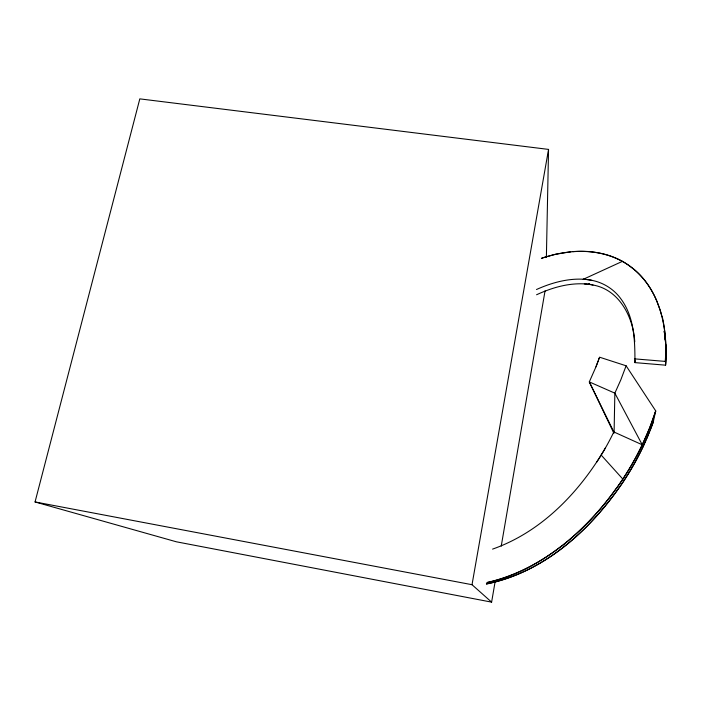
<?xml version="1.0" encoding="UTF-8"?>
<svg xmlns="http://www.w3.org/2000/svg" width="701" height="701" viewBox="0 0 701 701"><rect width="100%" height="100%" fill="white"/><g stroke="black" fill="none" stroke-linecap="round" stroke-linejoin="round"><path stroke-width="1.05" d="M546.386 257.153L548.55 149.409L139.814 98.867L35.05 501.951L176.354 541.794L491.611 602.133L495.125 581.664M614.085 432.841L614.856 393.156L620.788 379.924L626.107 365.791L599.504 357.177L599.083 358.404M536.484 289.522C551.065 282.915 567.381 278.341 583.346 279.235A58.472 55.256 -16.8 0 1 591.986 280.365C603.649 282.652 614.313 289.487 621.156 299.231C634.466 317.457 634.966 341.036 634.94 362.619L665.556 365.177L665.819 352.401M635.071 360.516L634.94 362.619M501.233 546.123L545.054 290.845M491.611 602.133L472.018 584.704L548.55 149.409M653.192 422.282L655.715 410.909L626.107 365.791M599.075 358.439L598.654 359.631M598.856 359.061L598.435 360.244M653.376 421.765L648.951 433.358M598.409 360.323L597.997 361.471M653.008 422.808L652.631 423.842M598.181 360.945L596.148 366.334M652.438 424.359L652.061 425.393M597.725 362.198L595.911 366.947M651.869 425.91L650.283 430.037M595.815 367.184L589.304 381.905L613.857 433.2M649.678 431.562L644.885 442.787M648.495 434.462L647.575 436.662M647.102 437.766L646.156 439.948M645.674 441.034L642.677 447.51A272.268 254.305 -42 0 1 623.513 481.368C591.364 529.334 544.537 572.27 486.459 584.021M644.193 444.285L642.677 447.51L642.256 444.793L614.856 393.156L589.304 381.905L613.839 431.939L642.256 444.793L649.634 427.996L655.724 410.909A257.81 241.521 -40.9 0 1 642.239 444.784A275.624 257.03 -42.1 0 1 622.838 479.098L616.512 488.325M613.804 432.018A244.561 228.053 -42 0 1 605.55 447.72C579.806 491.927 541.715 531.857 492.575 549.111M561.571 546.044C539.551 563.078 514.376 576.87 486.932 582.557C544.423 569.396 590.671 526.898 622.847 479.098L628.692 469.854A274.696 256.224 -42 0 0 642.204 444.907M536.572 294.762C551.45 287.866 567.775 283.011 584.319 283.887A60.452 57.237 -16.4 0 1 588.244 284.238L589.69 283.493M583.398 279.243L622.4 261.368C632.504 267.037 641.231 275.064 647.838 284.571A99.542 94.232 -18.8 0 1 656.469 300.247M541.838 258.091L555.402 254.288L570.789 251.79M541.391 258.389C567.398 249.311 597.629 247.847 622.4 261.368A77.434 72.939 -16.7 0 1 629.007 265.513L633.827 269.202A80.992 76.365 -16.9 0 1 639.277 274.231C662.41 297.794 667.738 333.474 665.556 365.177A175.487 166.943 -31.1 0 0 665.88 348.748L665.643 344.051M486.406 583.889C544.528 572.279 591.223 529.194 623.522 481.377L629.761 471.475A271.208 253.385 -42 0 0 642.633 447.624M572.901 251.606C589.848 250.239 607.443 253.008 622.4 261.368M634.423 358.851L665.442 361.418M35.05 501.951L472.018 584.704M588.244 284.238A55.765 52.724 -16.5 0 1 593.02 285.027C619.36 289.644 633.389 317.334 634.755 341.93M601.186 455.089L622.847 479.098M656.486 300.238L660.14 310.079A124.34 118.11 -22.3 0 1 661.981 316.615M664.469 333.098L664.206 331.074A124.831 118.723 -22.4 0 1 665.091 339.459M664.863 336.138L665.398 341.282M665.275 339.442L665.477 341.738M665.608 344.436L665.827 347.591M662.226 316.563A158.75 150.943 -28.1 0 1 665.223 361.409M616.354 488.22A261.087 244.526 -41.8 0 1 561.676 546.184M605.55 447.72A249.03 231.943 -42.2 0 1 596.472 462.476M583.179 279.235A58.586 55.37 -16.8 0 1 591.986 280.365M584.319 283.887A57.85 54.731 -16.4 0 1 593.02 285.018"/></g></svg>
